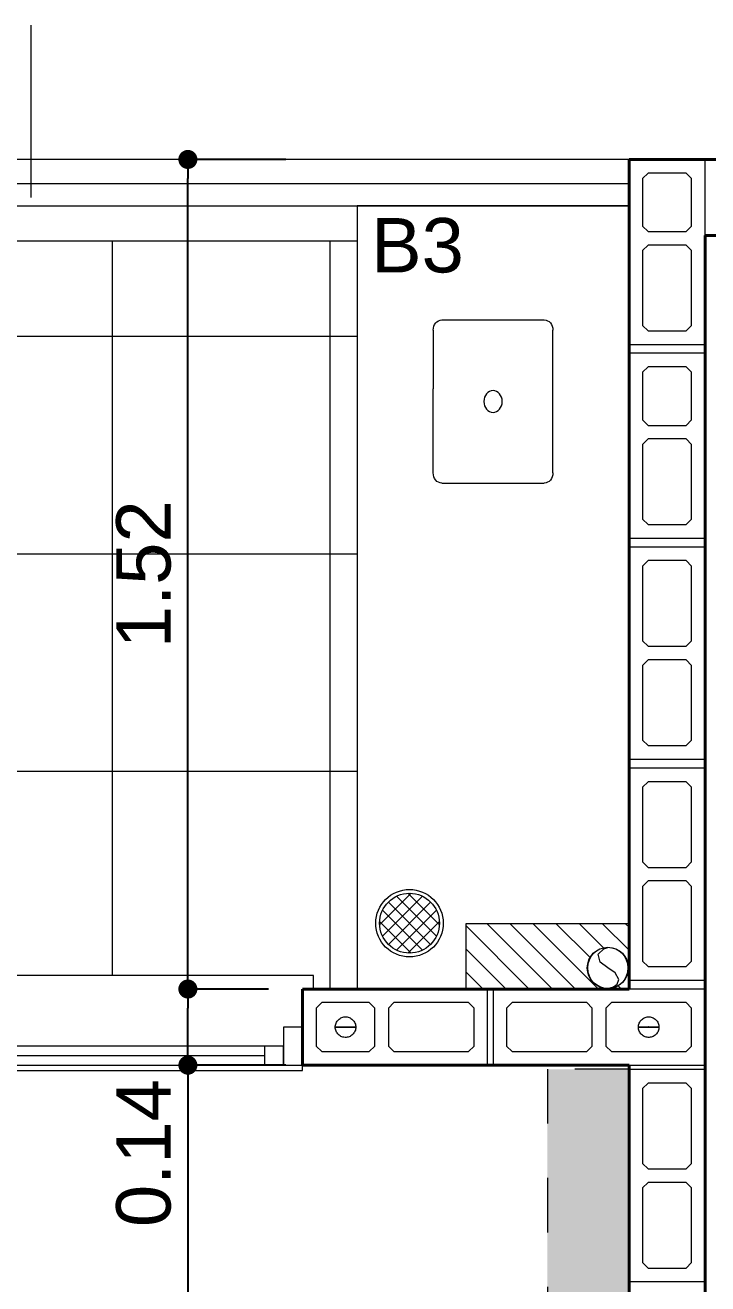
# Model space of a CAD drawing. Header units: millimetres. Extents: x 173 to 410, y -14 to 183.
# Drawn here: x 339.29 to 340.545, y 2.268 to 4.581 of the extents above; entities that cross this region are included whole.
import ezdxf

# ---------------------------------------------------------------- set-up
doc = ezdxf.new("R2010")
doc.units = ezdxf.units.MM
doc.linetypes.add('HIDDEN', pattern=[0.05, 0.025, -0.025])
doc.layers.get('0').update_dxf_attribs({"color": 4})
for name, color, linetype, lineweight in [('ARQ Alvenaria', 201, 'Continuous', 40), ('ARQ Anotações', 2, 'Continuous', 5), ('ARQ Caixilharia', 140, 'Continuous', 9), ('ARQ Equipamento', 4, 'Continuous', 18), ('ARQ Hachuras', 8, 'Continuous', 5), ('ARQ Projeções', 144, 'HIDDEN', 5), ('ARQ Visto', 152, 'Continuous', 13)]:
    doc.layers.add(name, color=color, linetype=linetype, lineweight=lineweight)
doc.layers.add('ARQ Forros', color=7, linetype='HIDDEN', lineweight=5, true_color=0xcacaca)
doc.layers.add('ARQ Pisos', color=9, linetype='Continuous', lineweight=5, true_color=0x808080)
doc.styles.get("Standard").update_dxf_attribs({"font": 'arial.ttf'})
doc.dimstyles.new('Executivo 1-50', dxfattribs={"dimtxt": 0.1, "dimasz": 0.035, "dimexe": 0, "dimexo": 0.0625, "dimgap": 0.03, "dimtad": 1, "dimzin": 0, "dimdsep": 46, "dimtxsty": 'Standard', "dimblk": 'DOT', "dimcen": 0.09, "dimclrd": 8, "dimclre": 8, "dimadec": 0, "dimazin": 0, "dimtfac": 1, "dimtix": 1, "dimtmove": 2, "dimatfit": 3, "dimldrblk": 'DOT', "dimfxl": 0.18, "dimfxlon": 1, "dimtolj": 1, "dimtzin": 0, "dimarcsym": 0})

# ---------------------------------------------------------------- blocks, each defined once
blk = doc.blocks.new('SLAB_103', base_point=(-5.0949, 7.185))
at = {"layer": 'ARQ Equipamento', "lineweight": 13, "flags": 128}
blk.add_lwpolyline([(-5.0949, 7.185), (-5.5949, 7.185), (-5.5949, 5.745), (-5.0949, 5.745)], close=True, dxfattribs=at)
blk = doc.blocks.new('SLAB_150', base_point=(-7.1052, 5.745))
at = {"layer": 'ARQ Visto', "lineweight": 13, "flags": 128}
blk.add_lwpolyline([(-7.1052, 5.745), (-7.1052, 5.595), (-5.6952, 5.595), (-5.6952, 5.745), (-5.6752, 5.745), (-5.6752, 5.77), (-7.1252, 5.77), (-7.1252, 5.745)], close=True, dxfattribs=at)
blk = doc.blocks.new('Guarda corpo horiz_8')
at = {"layer": 'ARQ Visto', "lineweight": 13}
for p, q in [((2.1977, 0.02), (0, 0.02)), ((0, 0.02), (0, -0.02)), ((2.1977, -0.02), (2.1977, 0.02)), ((0, -0.02), (2.1977, -0.02))]:
    blk.add_line(p, q, dxfattribs=at)
blk = doc.blocks.new('PSN_cuba cozinha')
for p, q in [((0.104, 0.5556), (0.404, 0.5556)), ((0.079, 0.5306), (0.079, 0.3241)), ((0.429, 0.5306), (0.429, 0.1806)), ((0.079, 0.1806), (0.079, 0.3241)), ((0.104, 0.1556), (0.404, 0.1556))]:
    blk.add_line(p, q)
blk.add_circle((0.254, 0.3556), 0.0269)
for centre, start, end in [((0.104, 0.5306), 90, 180), ((0.404, 0.5306), 0, 90), ((0.104, 0.1806), 180, 270), ((0.404, 0.1806), 270, 0)]:
    blk.add_arc(centre, 0.025, start, end)
blk = doc.blocks.new('Tubo 3__2')
at = {"flags": 128}
blk.add_lwpolyline([(0, 0.0375), (0.0104, 0.0348), (0.0174, 0.0298), (0.0202, 0.0212), (0.0133, 0.0088), (0, 0), (-0.014, -0.011), (-0.0178, -0.0253), (-0.0076, -0.0355), (0, -0.0375)], dxfattribs=at)
blk.add_circle((0, 0), 0.0375)
blk = doc.blocks.new('PLR_Ralo seco 4_')
at = {"layer": 'ARQ Equipamento', "lineweight": 13}
for p, q in [((-0.0183, 0.0519), (-0.0183, -0.0519)), ((0, 0.055), (0, -0.055)), ((0.0183, 0.0519), (0.0183, -0.0519)), ((0.041, 0.0367), (-0.041, 0.0367)), ((-0.0367, 0.041), (-0.0367, -0.041)), ((0.0367, 0.041), (0.0367, -0.041)), ((0.055, 0), (-0.055, 0)), ((0.0519, 0.0183), (-0.0519, 0.0183)), ((0.0519, -0.0183), (-0.0519, -0.0183)), ((0.041, -0.0367), (-0.041, -0.0367))]:
    blk.add_line(p, q, dxfattribs=at)
for radius in [0.062, 0.062, 0.055, 0.055]:
    blk.add_circle((0, 0), radius, dxfattribs=at)
blk = doc.blocks.new('_DOT')
at = {"color": 0, "linetype": 'ByBlock', "lineweight": -2}
blk.add_line((-0.5, 0), (-1, 0), dxfattribs=at)
at = {"color": 0, "linetype": 'ByBlock', "const_width": 0.5}
blk.add_lwpolyline([(-0.25, 0, 1), (0.25, 0, 1)], format="xyb", close=True, dxfattribs=at)
blk = doc.blocks.new('*D1940')
at = {"layer": 'ARQ Anotações', "color": 8, "lineweight": -2, "transparency": 16777216}
for p, q in [((337.8508, 4.8502), (337.8508, 5.0302)), ((337.8858, 5.0302), (340.3656, 5.0302)), ((340.4006, 4.8502), (340.4006, 5.0302))]:
    blk.add_line(p, q, dxfattribs=at)
at = {"layer": 'Defpoints', "color": 0, "transparency": 16777216}
for p in [(340.4006, 5.0302), (337.8508, 4.3346), (340.4006, 4.3346)]:
    blk.add_point(p, dxfattribs=at)
at = {"layer": 'ARQ Anotações', "color": 8, "lineweight": -2, "transparency": 16777216, "xscale": 0.035, "yscale": 0.035, "zscale": 0.035, "rotation": 180}
blk.add_blockref('_DOT', (337.8508, 5.0302), dxfattribs=at)
at = {"layer": 'ARQ Anotações', "color": 8, "lineweight": -2, "transparency": 16777216, "xscale": 0.035, "yscale": 0.035, "zscale": 0.035}
blk.add_blockref('_DOT', (340.4006, 5.0302), dxfattribs=at)
at = {"layer": 'ARQ Anotações', "color": 0, "transparency": 16777216, "insert": (339.1257, 5.1113), "char_height": 0.1, "attachment_point": 5}
blk.add_mtext('\\A1;2.55', dxfattribs=at)
blk = doc.blocks.new('Porta de correr')
for p, q in [((-0.67, 0), (-0.705, 0)), ((-0.705, 0), (-0.705, -0.07)), ((-0.67, -0.07), (-0.67, 0)), ((-0.0175, -0.035), (-0.0175, 0)), ((-0.0175, 0), (0.67, 0)), ((0.0175, -0.035), (0.0175, 0)), ((0.635, -0.035), (0.635, 0)), ((0.67, -0.07), (0.67, 0)), ((0.67, 0), (0.705, 0)), ((0.67, 0), (0.67, -0.035)), ((0.705, 0), (0.705, -0.07)), ((0.635, -0.0175), (0.0175, -0.0175)), ((-0.67, -0.07), (-0.67, -0.035)), ((-0.67, -0.035), (0.0175, -0.035)), ((-0.635, -0.07), (-0.635, -0.035)), ((0.67, -0.035), (-0.0175, -0.035)), ((-0.0175, -0.07), (-0.0175, -0.035)), ((0.0175, -0.035), (0.0175, -0.07)), ((-0.0175, -0.0525), (-0.635, -0.0525)), ((-0.705, -0.07), (-0.67, -0.07)), ((0.0175, -0.07), (-0.67, -0.07)), ((0.705, -0.07), (0.67, -0.07))]:
    blk.add_line(p, q)
blk = doc.blocks.new('Porta de correr_2')
for p, q in [((-0.67, 0), (-0.705, 0)), ((-0.705, 0), (-0.705, -0.07)), ((-0.67, -0.07), (-0.67, 0)), ((-0.0175, -0.035), (-0.0175, 0)), ((-0.0175, 0), (0.67, 0)), ((0.0175, -0.035), (0.0175, 0)), ((0.635, -0.035), (0.635, 0)), ((0.67, -0.07), (0.67, 0)), ((0.67, 0), (0.705, 0)), ((0.67, 0), (0.67, -0.035)), ((0.705, 0), (0.705, -0.07)), ((0.635, -0.0175), (0.0175, -0.0175)), ((-0.67, -0.07), (-0.67, -0.035)), ((-0.67, -0.035), (0.0175, -0.035)), ((-0.635, -0.07), (-0.635, -0.035)), ((0.67, -0.035), (-0.0175, -0.035)), ((-0.0175, -0.07), (-0.0175, -0.035)), ((0.0175, -0.035), (0.0175, -0.07)), ((-0.0175, -0.0525), (-0.635, -0.0525)), ((-0.705, -0.07), (-0.67, -0.07)), ((0.0175, -0.07), (-0.67, -0.07)), ((0.705, -0.07), (0.67, -0.07))]:
    blk.add_line(p, q)
blk = doc.blocks.new('*D1964')
at = {"layer": 'ARQ Anotações', "color": 8, "lineweight": -2, "transparency": 16777216}
for p, q in [((339.7695, 2.6696), (339.5895, 2.6696)), ((339.5895, 2.6346), (339.5895, -2.8304)), ((339.7695, -2.8654), (339.5895, -2.8654))]:
    blk.add_line(p, q, dxfattribs=at)
at = {"layer": 'Defpoints', "color": 0, "transparency": 16777216}
for p in [(340.4006, 2.6696), (339.5895, -2.8654), (340.4006, -2.8654)]:
    blk.add_point(p, dxfattribs=at)
at = {"layer": 'ARQ Anotações', "color": 8, "lineweight": -2, "transparency": 16777216, "xscale": 0.035, "yscale": 0.035, "zscale": 0.035}
for p, rotation in [((339.5895, 2.6696), 90), ((339.5895, -2.8654), 270)]:
    blk.add_blockref('_DOT', p, dxfattribs=dict(at, rotation=rotation))
at = {"layer": 'ARQ Anotações', "color": 0, "transparency": 16777216, "insert": (339.5086, -0.0979), "char_height": 0.1, "attachment_point": 5, "rotation": 90}
blk.add_mtext('\\A1;5.54', dxfattribs=at)
blk = doc.blocks.new('*D1970')
at = {"layer": 'ARQ Anotações', "color": 8, "lineweight": -2, "transparency": 16777216}
for p, q in [((339.7379, 2.8096), (339.5895, 2.8096)), ((339.5895, 2.7046), (339.5895, 2.7746)), ((339.7695, 2.6696), (339.5895, 2.6696))]:
    blk.add_line(p, q, dxfattribs=at)
at = {"layer": 'Defpoints', "color": 0, "transparency": 16777216}
for p in [(339.5895, 2.8096), (339.8004, 2.8096), (340.4006, 2.6696)]:
    blk.add_point(p, dxfattribs=at)
at = {"layer": 'ARQ Anotações', "color": 8, "lineweight": -2, "transparency": 16777216, "xscale": 0.035, "yscale": 0.035, "zscale": 0.035}
for p, rotation in [((339.5895, 2.8096), 90), ((339.5895, 2.6696), 270)]:
    blk.add_blockref('_DOT', p, dxfattribs=dict(at, rotation=rotation))
at = {"layer": 'ARQ Anotações', "color": 0, "transparency": 16777216, "insert": (339.5084, 2.508), "char_height": 0.1, "attachment_point": 5, "rotation": 90}
blk.add_mtext('\\A1;0.14', dxfattribs=at)
blk = doc.blocks.new('*D1971')
at = {"layer": 'ARQ Anotações', "color": 8, "lineweight": -2, "transparency": 16777216}
for p, q in [((339.7695, 4.3346), (339.5895, 4.3346)), ((339.5895, 2.8446), (339.5895, 4.2996)), ((339.7379, 2.8096), (339.5895, 2.8096))]:
    blk.add_line(p, q, dxfattribs=at)
at = {"layer": 'Defpoints', "color": 0, "transparency": 16777216}
for p in [(339.5895, 4.3346), (339.9006, 4.3346), (339.8004, 2.8096)]:
    blk.add_point(p, dxfattribs=at)
at = {"layer": 'ARQ Anotações', "color": 8, "lineweight": -2, "transparency": 16777216, "xscale": 0.035, "yscale": 0.035, "zscale": 0.035}
for p, rotation in [((339.5895, 4.3346), 90), ((339.5895, 2.8096), 270)]:
    blk.add_blockref('_DOT', p, dxfattribs=dict(at, rotation=rotation))
at = {"layer": 'ARQ Anotações', "color": 0, "transparency": 16777216, "insert": (339.5084, 3.5721), "char_height": 0.1, "attachment_point": 5, "rotation": 90}
blk.add_mtext('\\A1;1.52', dxfattribs=at)
blk = doc.blocks.new('*D1997')
at = {"layer": 'ARQ Anotações', "color": 8, "lineweight": -2, "transparency": 16777216}
for p, q in [((330.3096, 4.3346), (330.1296, 4.3346)), ((330.1296, -11.1751), (330.1296, 4.2996)), ((330.3096, -11.2101), (330.1296, -11.2101))]:
    blk.add_line(p, q, dxfattribs=at)
at = {"layer": 'Defpoints', "color": 0, "transparency": 16777216}
for p in [(330.1296, 4.3346), (337.8508, 4.3346), (340.4004, -11.2101)]:
    blk.add_point(p, dxfattribs=at)
at = {"layer": 'ARQ Anotações', "color": 8, "lineweight": -2, "transparency": 16777216, "xscale": 0.035, "yscale": 0.035, "zscale": 0.035}
for p, rotation in [((330.1296, 4.3346), 90), ((330.1296, -11.2101), 270)]:
    blk.add_blockref('_DOT', p, dxfattribs=dict(at, rotation=rotation))
at = {"layer": 'ARQ Anotações', "color": 0, "transparency": 16777216, "insert": (330.0286, -3.2364), "char_height": 0.1, "attachment_point": 5, "rotation": 90}
blk.add_mtext('\\A1;15.54', dxfattribs=at)
blk = doc.blocks.new('*D2003')
at = {"layer": 'ARQ Anotações', "color": 8, "lineweight": -2, "transparency": 16777216}
for p, q in [((338.3904, 6.8093), (338.3904, 6.9893)), ((338.4254, 6.9893), (339.7654, 6.9893)), ((339.8004, 6.8093), (339.8004, 6.9893))]:
    blk.add_line(p, q, dxfattribs=at)
at = {"layer": 'Defpoints', "color": 0, "transparency": 16777216}
for p in [(339.8004, 6.9893), (338.3904, 4.28), (339.8004, 4.28)]:
    blk.add_point(p, dxfattribs=at)
at = {"layer": 'ARQ Anotações', "color": 8, "lineweight": -2, "transparency": 16777216, "xscale": 0.035, "yscale": 0.035, "zscale": 0.035, "rotation": 180}
blk.add_blockref('_DOT', (338.3904, 6.9893), dxfattribs=at)
at = {"layer": 'ARQ Anotações', "color": 8, "lineweight": -2, "transparency": 16777216, "xscale": 0.035, "yscale": 0.035, "zscale": 0.035}
blk.add_blockref('_DOT', (339.8004, 6.9893), dxfattribs=at)
at = {"layer": 'ARQ Anotações', "color": 0, "transparency": 16777216, "insert": (339.0954, 7.0695), "char_height": 0.1, "attachment_point": 5}
blk.add_mtext('\\A1;1.41', dxfattribs=at)
blk = doc.blocks.new('*D2004')
at = {"layer": 'ARQ Anotações', "color": 8, "lineweight": -2, "transparency": 16777216}
for p, q in [((339.8004, 6.8093), (339.8004, 6.9893)), ((339.8354, 6.9893), (340.3656, 6.9893)), ((340.4006, 6.8093), (340.4006, 6.9893))]:
    blk.add_line(p, q, dxfattribs=at)
at = {"layer": 'Defpoints', "color": 0, "transparency": 16777216}
for p in [(340.4006, 6.9893), (340.4006, 5.805), (339.8004, 4.28)]:
    blk.add_point(p, dxfattribs=at)
at = {"layer": 'ARQ Anotações', "color": 8, "lineweight": -2, "transparency": 16777216, "xscale": 0.035, "yscale": 0.035, "zscale": 0.035, "rotation": 180}
blk.add_blockref('_DOT', (339.8004, 6.9893), dxfattribs=at)
at = {"layer": 'ARQ Anotações', "color": 8, "lineweight": -2, "transparency": 16777216, "xscale": 0.035, "yscale": 0.035, "zscale": 0.035}
blk.add_blockref('_DOT', (340.4006, 6.9893), dxfattribs=at)
at = {"layer": 'ARQ Anotações', "color": 0, "transparency": 16777216, "insert": (340.1005, 7.0704), "char_height": 0.1, "attachment_point": 5}
blk.add_mtext('\\A1;0.60', dxfattribs=at)
blk = doc.blocks.new('*D2014')
at = {"layer": 'ARQ Anotações', "color": 8, "lineweight": -2, "transparency": 16777216}
for p, q in [((337.9907, 6.4714), (337.9907, 6.6514)), ((338.0257, 6.6514), (340.3656, 6.6514)), ((340.4006, 6.4714), (340.4006, 6.6514))]:
    blk.add_line(p, q, dxfattribs=at)
at = {"layer": 'Defpoints', "color": 0, "transparency": 16777216}
for p in [(340.4006, 6.6514), (340.4006, 4.867), (337.9907, 3.202)]:
    blk.add_point(p, dxfattribs=at)
at = {"layer": 'ARQ Anotações', "color": 8, "lineweight": -2, "transparency": 16777216, "xscale": 0.035, "yscale": 0.035, "zscale": 0.035, "rotation": 180}
blk.add_blockref('_DOT', (337.9907, 6.6514), dxfattribs=at)
at = {"layer": 'ARQ Anotações', "color": 8, "lineweight": -2, "transparency": 16777216, "xscale": 0.035, "yscale": 0.035, "zscale": 0.035}
blk.add_blockref('_DOT', (340.4006, 6.6514), dxfattribs=at)
at = {"layer": 'ARQ Anotações', "color": 0, "transparency": 16777216, "insert": (339.1956, 6.7316), "char_height": 0.1, "attachment_point": 5}
blk.add_mtext('\\A1;2.41', dxfattribs=at)
blk = doc.blocks.new('*D2178')
at = {"layer": 'ARQ Anotações', "color": 8, "lineweight": -2, "transparency": 16777216}
for p, q in [((332.2507, 7.4854), (332.2507, 7.6654)), ((332.2857, 7.6654), (358.7055, 7.6654)), ((358.7405, 7.4854), (358.7405, 7.6654))]:
    blk.add_line(p, q, dxfattribs=at)
at = {"layer": 'Defpoints', "color": 0, "transparency": 16777216}
for p in [(358.7405, 7.6654), (332.2507, 2.8096), (358.7405, 2.8096)]:
    blk.add_point(p, dxfattribs=at)
at = {"layer": 'ARQ Anotações', "color": 8, "lineweight": -2, "transparency": 16777216, "xscale": 0.035, "yscale": 0.035, "zscale": 0.035, "rotation": 180}
blk.add_blockref('_DOT', (332.2507, 7.6654), dxfattribs=at)
at = {"layer": 'ARQ Anotações', "color": 8, "lineweight": -2, "transparency": 16777216, "xscale": 0.035, "yscale": 0.035, "zscale": 0.035}
blk.add_blockref('_DOT', (358.7405, 7.6654), dxfattribs=at)
at = {"layer": 'ARQ Anotações', "color": 0, "transparency": 16777216, "insert": (345.4956, 7.7465), "char_height": 0.1, "attachment_point": 5}
blk.add_mtext('\\A1;26.49', dxfattribs=at)

msp = doc.modelspace()

# ---------------------------------------------------------------- hatches: boundary and pattern name
at = {"layer": 'ARQ Forros'}
h = msp.add_hatch(color=256, dxfattribs=at)
h.dxf.hatch_style = 1
h.paths.add_polyline_path([(340.2506, -2.7149), (340.4007, -2.7149), (340.4007, 2.6623), (340.2506, 2.6623)])
at = {"layer": 'ARQ Hachuras'}
h = msp.add_hatch(dxfattribs=at)
h.set_pattern_fill('ENCHIMENTOS', color=256, style=0, pattern_type=2)
h.set_pattern_definition([(135, (345.495523, -2.935428), (0.0212132, 0.0212132), [])])
h.paths.add_polyline_path([(340.4006, 2.8096), (340.4006, 2.9296), (340.1006, 2.9296), (340.1006, 2.8096)])
edge = h.paths.add_edge_path(flags=16)
edge.add_arc((340.3617, 2.8485), 0.0379, 180, 360, ccw=False)
edge.add_arc((340.3617, 2.8485), 0.0379, 0, 180, ccw=False)
at = {"layer": 'ARQ Pisos'}
h = msp.add_hatch(dxfattribs=at)
h.set_pattern_fill('NET', color=256, scale=3.2)
h.set_pattern_definition([(0, (337.8508, 2.80957), (0, 0.4), []), (90, (337.8508, 2.80957), (-0.4, 2e-17), [])])
h.paths.add_polyline_path([(339.9006, 4.1846), (337.8508, 4.1846), (337.8508, 2.8096), (338.3704, 2.8096), (338.3704, 2.8346), (339.8204, 2.8346), (339.8204, 2.8096), (339.9006, 2.8096)])

# ---------------------------------------------------------------- linework, layer by layer
at = {"layer": 'ARQ Alvenaria'}
for p, q in [((340.4006, 4.3346), (340.4006, 2.8096)), ((341.1454, 4.3346), (340.4006, 4.3346)), ((340.5406, 0.3496), (340.5406, 4.1946)), ((340.5406, 4.1946), (341.1454, 4.1946)), ((339.8004, 2.8096), (339.8004, 2.6696)), ((340.4006, 2.8096), (339.8004, 2.8096)), ((339.8004, 2.6696), (340.4006, 2.6696)), ((340.4006, 2.6696), (340.4006, -1.9054))]:
    msp.add_line(p, q, dxfattribs=at)
at = {"layer": 'ARQ Anotações'}
msp.add_line((339.3007, 4.5814), (339.3007, 4.2646), dxfattribs=at)
at = {"layer": 'ARQ Hachuras', "flags": 128}
for points in [[(340.4006, 4.3346), (340.4006, 3.9946), (340.5406, 3.9946), (340.5406, 4.3346)], [(340.4356, 4.3096), (340.4256, 4.2996), (340.4256, 4.2121), (340.4356, 4.2021), (340.5056, 4.2021), (340.5156, 4.2121), (340.5156, 4.2996), (340.5056, 4.3096)], [(340.4356, 4.1771), (340.4256, 4.1671), (340.4256, 4.0296), (340.4356, 4.0196), (340.5056, 4.0196), (340.5156, 4.0296), (340.5156, 4.1671), (340.5056, 4.1771)], [(340.4006, 3.9783), (340.4006, 3.6383), (340.5406, 3.6383), (340.5406, 3.9783)], [(340.4356, 3.9533), (340.4256, 3.9433), (340.4256, 3.8558), (340.4356, 3.8458), (340.5056, 3.8458), (340.5156, 3.8558), (340.5156, 3.9433), (340.5056, 3.9533)], [(340.4356, 3.8208), (340.4256, 3.8108), (340.4256, 3.6733), (340.4356, 3.6633), (340.5056, 3.6633), (340.5156, 3.6733), (340.5156, 3.8108), (340.5056, 3.8208)], [(340.4006, 3.6221), (340.4006, 3.2321), (340.5406, 3.2321), (340.5406, 3.6221)], [(340.4356, 3.5971), (340.4256, 3.5871), (340.4256, 3.4496), (340.4356, 3.4396), (340.5056, 3.4396), (340.5156, 3.4496), (340.5156, 3.5871), (340.5056, 3.5971)], [(340.4356, 3.4146), (340.4256, 3.4046), (340.4256, 3.2671), (340.4356, 3.2571), (340.5056, 3.2571), (340.5156, 3.2671), (340.5156, 3.4046), (340.5056, 3.4146)], [(340.4006, 3.2158), (340.4006, 2.8258), (340.5406, 2.8258), (340.5406, 3.2158)], [(340.4356, 3.1908), (340.4256, 3.1808), (340.4256, 3.0433), (340.4356, 3.0333), (340.5056, 3.0333), (340.5156, 3.0433), (340.5156, 3.1808), (340.5056, 3.1908)], [(340.4356, 3.0083), (340.4256, 2.9983), (340.4256, 2.8608), (340.4356, 2.8508), (340.5056, 2.8508), (340.5156, 2.8608), (340.5156, 2.9983), (340.5056, 3.0083)], [(340.4006, 2.8096), (340.4006, 2.9296), (340.1006, 2.9296), (340.1006, 2.8096)], [(340.4006, 2.8096), (340.4006, 2.9296), (340.1006, 2.9296), (340.1006, 2.8096)], [(339.8006, 2.6696), (340.1406, 2.6696), (340.1406, 2.8096), (339.8006, 2.8096)], [(340.5406, 2.8096), (340.1506, 2.8096), (340.1506, 2.6696), (340.5406, 2.6696)], [(339.8256, 2.7046), (339.8356, 2.6946), (339.9231, 2.6946), (339.9331, 2.7046), (339.9331, 2.7746), (339.9231, 2.7846), (339.8356, 2.7846), (339.8256, 2.7746)], [(339.9581, 2.7046), (339.9681, 2.6946), (340.1056, 2.6946), (340.1156, 2.7046), (340.1156, 2.7746), (340.1056, 2.7846), (339.9681, 2.7846), (339.9581, 2.7746)], [(340.3331, 2.7746), (340.3231, 2.7846), (340.1856, 2.7846), (340.1756, 2.7746), (340.1756, 2.7046), (340.1856, 2.6946), (340.3231, 2.6946), (340.3331, 2.7046)], [(340.5156, 2.7746), (340.5056, 2.7846), (340.3681, 2.7846), (340.3581, 2.7746), (340.3581, 2.7046), (340.3681, 2.6946), (340.5056, 2.6946), (340.5156, 2.7046)], [(339.879, 2.7396), (339.879, 2.7395), (339.879, 2.7395), (339.8791, 2.7395), (339.8791, 2.7395), (339.8791, 2.7394), (339.8791, 2.7394), (339.8791, 2.7394), (339.8791, 2.7394), (339.8792, 2.7393), (339.8792, 2.7393), (339.8792, 2.7393), (339.8792, 2.7393), (339.8793, 2.7393), (339.8793, 2.7393), (339.8793, 2.7393), (339.8794, 2.7393), (339.8794, 2.7393), (339.8794, 2.7393), (339.8794, 2.7393), (339.8795, 2.7393), (339.8795, 2.7393), (339.8795, 2.7393), (339.8795, 2.7394), (339.8796, 2.7394), (339.8796, 2.7394), (339.8796, 2.7394), (339.8796, 2.7395), (339.8796, 2.7395), (339.8796, 2.7395), (339.8796, 2.7395), (339.8796, 2.7396), (339.8604, 2.7396), (339.8605, 2.7415), (339.8608, 2.7434), (339.8613, 2.7452), (339.862, 2.747), (339.8628, 2.7488), (339.8638, 2.7504), (339.865, 2.7519), (339.8663, 2.7533), (339.8678, 2.7545), (339.8693, 2.7556), (339.871, 2.7565), (339.8728, 2.7573), (339.8746, 2.7579), (339.8765, 2.7583), (339.8784, 2.7585), (339.8803, 2.7585), (339.8822, 2.7583), (339.8841, 2.7579), (339.8859, 2.7573), (339.8877, 2.7565), (339.8893, 2.7556), (339.8909, 2.7545), (339.8924, 2.7533), (339.8937, 2.7519), (339.8948, 2.7504), (339.8959, 2.7488), (339.8967, 2.747), (339.8974, 2.7452), (339.8978, 2.7434), (339.8981, 2.7415), (339.8982, 2.7396)], [(340.4365, 2.7396), (340.4365, 2.7395), (340.4365, 2.7395), (340.4366, 2.7395), (340.4366, 2.7395), (340.4366, 2.7394), (340.4366, 2.7394), (340.4366, 2.7394), (340.4366, 2.7394), (340.4367, 2.7393), (340.4367, 2.7393), (340.4367, 2.7393), (340.4367, 2.7393), (340.4368, 2.7393), (340.4368, 2.7393), (340.4368, 2.7393), (340.4369, 2.7393), (340.4369, 2.7393), (340.4369, 2.7393), (340.4369, 2.7393), (340.437, 2.7393), (340.437, 2.7393), (340.437, 2.7393), (340.437, 2.7394), (340.4371, 2.7394), (340.4371, 2.7394), (340.4371, 2.7394), (340.4371, 2.7395), (340.4371, 2.7395), (340.4371, 2.7395), (340.4371, 2.7395), (340.4371, 2.7396), (340.4179, 2.7396), (340.418, 2.7415), (340.4183, 2.7434), (340.4188, 2.7452), (340.4195, 2.747), (340.4203, 2.7488), (340.4213, 2.7504), (340.4225, 2.7519), (340.4238, 2.7533), (340.4253, 2.7545), (340.4268, 2.7556), (340.4285, 2.7565), (340.4303, 2.7573), (340.4321, 2.7579), (340.434, 2.7583), (340.4359, 2.7585), (340.4378, 2.7585), (340.4397, 2.7583), (340.4416, 2.7579), (340.4434, 2.7573), (340.4452, 2.7565), (340.4468, 2.7556), (340.4484, 2.7545), (340.4499, 2.7533), (340.4512, 2.7519), (340.4523, 2.7504), (340.4534, 2.7488), (340.4542, 2.747), (340.4549, 2.7452), (340.4553, 2.7434), (340.4556, 2.7415), (340.4557, 2.7396)], [(339.8796, 2.7396), (339.8796, 2.7396), (339.8796, 2.7396), (339.8796, 2.7397), (339.8796, 2.7397), (339.8796, 2.7397), (339.8796, 2.7398), (339.8796, 2.7398), (339.8795, 2.7398), (339.8795, 2.7398), (339.8795, 2.7398), (339.8795, 2.7398), (339.8794, 2.7399), (339.8794, 2.7399), (339.8794, 2.7399), (339.8794, 2.7399), (339.8793, 2.7399), (339.8793, 2.7399), (339.8793, 2.7399), (339.8792, 2.7399), (339.8792, 2.7398), (339.8792, 2.7398), (339.8792, 2.7398), (339.8791, 2.7398), (339.8791, 2.7398), (339.8791, 2.7398), (339.8791, 2.7397), (339.8791, 2.7397), (339.8791, 2.7397), (339.879, 2.7396), (339.879, 2.7396), (339.879, 2.7396), (339.8982, 2.7396), (339.8981, 2.7377), (339.8978, 2.7358), (339.8974, 2.7339), (339.8967, 2.7321), (339.8959, 2.7304), (339.8948, 2.7288), (339.8937, 2.7273), (339.8924, 2.7259), (339.8909, 2.7246), (339.8893, 2.7235), (339.8877, 2.7226), (339.8859, 2.7219), (339.8841, 2.7213), (339.8822, 2.7209), (339.8803, 2.7207), (339.8784, 2.7207), (339.8765, 2.7209), (339.8746, 2.7213), (339.8728, 2.7219), (339.871, 2.7226), (339.8693, 2.7235), (339.8678, 2.7246), (339.8663, 2.7259), (339.865, 2.7273), (339.8638, 2.7288), (339.8628, 2.7304), (339.862, 2.7321), (339.8613, 2.7339), (339.8608, 2.7358), (339.8605, 2.7377), (339.8604, 2.7396)], [(340.4371, 2.7396), (340.4371, 2.7396), (340.4371, 2.7396), (340.4371, 2.7397), (340.4371, 2.7397), (340.4371, 2.7397), (340.4371, 2.7398), (340.4371, 2.7398), (340.437, 2.7398), (340.437, 2.7398), (340.437, 2.7398), (340.437, 2.7398), (340.4369, 2.7399), (340.4369, 2.7399), (340.4369, 2.7399), (340.4369, 2.7399), (340.4368, 2.7399), (340.4368, 2.7399), (340.4368, 2.7399), (340.4367, 2.7399), (340.4367, 2.7398), (340.4367, 2.7398), (340.4367, 2.7398), (340.4366, 2.7398), (340.4366, 2.7398), (340.4366, 2.7398), (340.4366, 2.7397), (340.4366, 2.7397), (340.4366, 2.7397), (340.4365, 2.7396), (340.4365, 2.7396), (340.4365, 2.7396), (340.4557, 2.7396), (340.4556, 2.7377), (340.4553, 2.7358), (340.4549, 2.7339), (340.4542, 2.7321), (340.4534, 2.7304), (340.4523, 2.7288), (340.4512, 2.7273), (340.4499, 2.7259), (340.4484, 2.7246), (340.4468, 2.7235), (340.4452, 2.7226), (340.4434, 2.7219), (340.4416, 2.7213), (340.4397, 2.7209), (340.4378, 2.7207), (340.4359, 2.7207), (340.434, 2.7209), (340.4321, 2.7213), (340.4303, 2.7219), (340.4285, 2.7226), (340.4268, 2.7235), (340.4253, 2.7246), (340.4238, 2.7259), (340.4225, 2.7273), (340.4213, 2.7288), (340.4203, 2.7304), (340.4195, 2.7321), (340.4188, 2.7339), (340.4183, 2.7358), (340.418, 2.7377), (340.4179, 2.7396)], [(340.4006, 2.6617), (340.4006, 2.2717), (340.5406, 2.2717), (340.5406, 2.6617)], [(340.4356, 2.6367), (340.4256, 2.6267), (340.4256, 2.4892), (340.4356, 2.4792), (340.5056, 2.4792), (340.5156, 2.4892), (340.5156, 2.6267), (340.5056, 2.6367)], [(340.4356, 2.4542), (340.4256, 2.4442), (340.4256, 2.3067), (340.4356, 2.2967), (340.5056, 2.2967), (340.5156, 2.3067), (340.5156, 2.4442), (340.5056, 2.4542)]]:
    msp.add_lwpolyline(points, close=True, dxfattribs=at)
msp.add_lwpolyline([(340.3996, 2.8485, -1), (340.3238, 2.8485, -1)], format="xyb", close=True, dxfattribs=at)
msp.add_lwpolyline([(340.3996, 2.8485, -1), (340.3238, 2.8485, -1)], format="xyb", close=True, dxfattribs=at)
at = {"layer": 'ARQ Pisos'}
msp.add_line((339.9006, 4.1846), (338.2008, 4.1846), dxfattribs=at)
at = {"layer": 'ARQ Projeções'}
msp.add_lwpolyline([(340.2506, -2.7149), (340.4007, -2.7149), (340.4007, 2.6623), (340.2506, 2.6623)], close=True, dxfattribs=at)
at = {"layer": 'ARQ Visto'}
msp.add_line((340.4006, 4.3346), (337.8508, 4.3346), dxfattribs=at)

# ---------------------------------------------------------------- block references
at = {"layer": 'ARQ Caixilharia', "xscale": -1, "rotation": 180}
for name in ['Porta de correr', 'Porta de correr_2']:
    msp.add_blockref(name, (339.0954, 2.6696), dxfattribs=at)
at = {"layer": 'ARQ Equipamento'}
msp.add_blockref('SLAB_103', (340.4006, 4.2496), dxfattribs=at)
at = {"layer": 'ARQ Equipamento', "xscale": -0.6285714125146675, "yscale": 0.7499998770654402, "rotation": 180.0002019566086}
msp.add_blockref('PSN_cuba cozinha', (339.9909, 4.1563), dxfattribs=at)
at = {"layer": 'ARQ Equipamento', "rotation": 135.0000000000004}
msp.add_blockref('PLR_Ralo seco 4_', (339.997, 2.9306), dxfattribs=at)
at = {"layer": 'ARQ Equipamento', "xscale": -1, "rotation": 180}
msp.add_blockref('Tubo 3__2', (340.3616, 2.8483), dxfattribs=at)
at = {"layer": 'ARQ Visto', "rotation": 180}
msp.add_blockref('Guarda corpo horiz_8', (340.4006, 4.2696), dxfattribs=at)
at = {"layer": 'ARQ Visto'}
msp.add_blockref('SLAB_150', (338.3904, 2.8096), dxfattribs=at)

# ---------------------------------------------------------------- texts
at = {"layer": 'ARQ Anotações', "insert": (339.9261, 4.2269), "char_height": 0.1, "attachment_point": 1}
msp.add_mtext('B3', dxfattribs=at)

# ---------------------------------------------------------------- dimensions: what is measured, and where the dimension line sits
at = {"layer": 'ARQ Anotações'}
for base, p1, p2, picture, middle in [((358.7405, 7.6654), (332.2507, 2.8096), (358.7405, 2.8096), '*D2178', (345.4956, 7.7465)), ((339.8004, 6.9893), (338.3904, 4.28), (339.8004, 4.28), '*D2003', (339.0954, 7.0695)), ((340.4006, 6.9893), (339.8004, 4.28), (340.4006, 5.805), '*D2004', (340.1005, 7.0704)), ((340.4006, 6.6514), (337.9907, 3.202), (340.4006, 4.867), '*D2014', (339.1956, 6.7316))]:
    dim = msp.add_linear_dim(base=base, p1=p1, p2=p2, dimstyle='Executivo 1-50', dxfattribs=at)
    dim.commit()
    dim.dimension.update_dxf_attribs({"geometry": picture, "text_midpoint": middle})
for base, p1, p2, angle, picture, middle in [((340.4006, 5.0302), (337.8508, 4.3346), (340.4006, 4.3346), 0, '*D1940', (339.1257, 5.1113)), ((339.58946, 4.33456), (339.80035, 2.80957), (339.90057, 4.33456), 90, '*D1971', (339.5084, 3.57207)), ((339.58946, -2.86544), (340.40057, 2.66957), (340.40057, -2.86544), 90, '*D1964', (339.5086, -0.09793))]:
    dim = msp.add_linear_dim(base=base, p1=p1, p2=p2, angle=angle, dimstyle='Executivo 1-50', dxfattribs=at)
    dim.commit()
    dim.dimension.update_dxf_attribs({"geometry": picture, "text_midpoint": middle})
for base, p1, p2, picture, middle in [((330.1296, 4.3346), (340.4004, -11.2101), (337.8508, 4.3346), '*D1997', (330.0286, -3.2364)), ((339.5895, 2.8096), (340.4006, 2.6696), (339.8004, 2.8096), '*D1970', (339.5084, 2.508))]:
    dim = msp.add_linear_dim(base=base, p1=p1, p2=p2, angle=90, dimstyle='Executivo 1-50', dxfattribs=at)
    dim.commit()
    dim.dimension.update_dxf_attribs({"geometry": picture, "text_midpoint": middle, "dimtype": 160})

doc.saveas('drawing.dxf')
